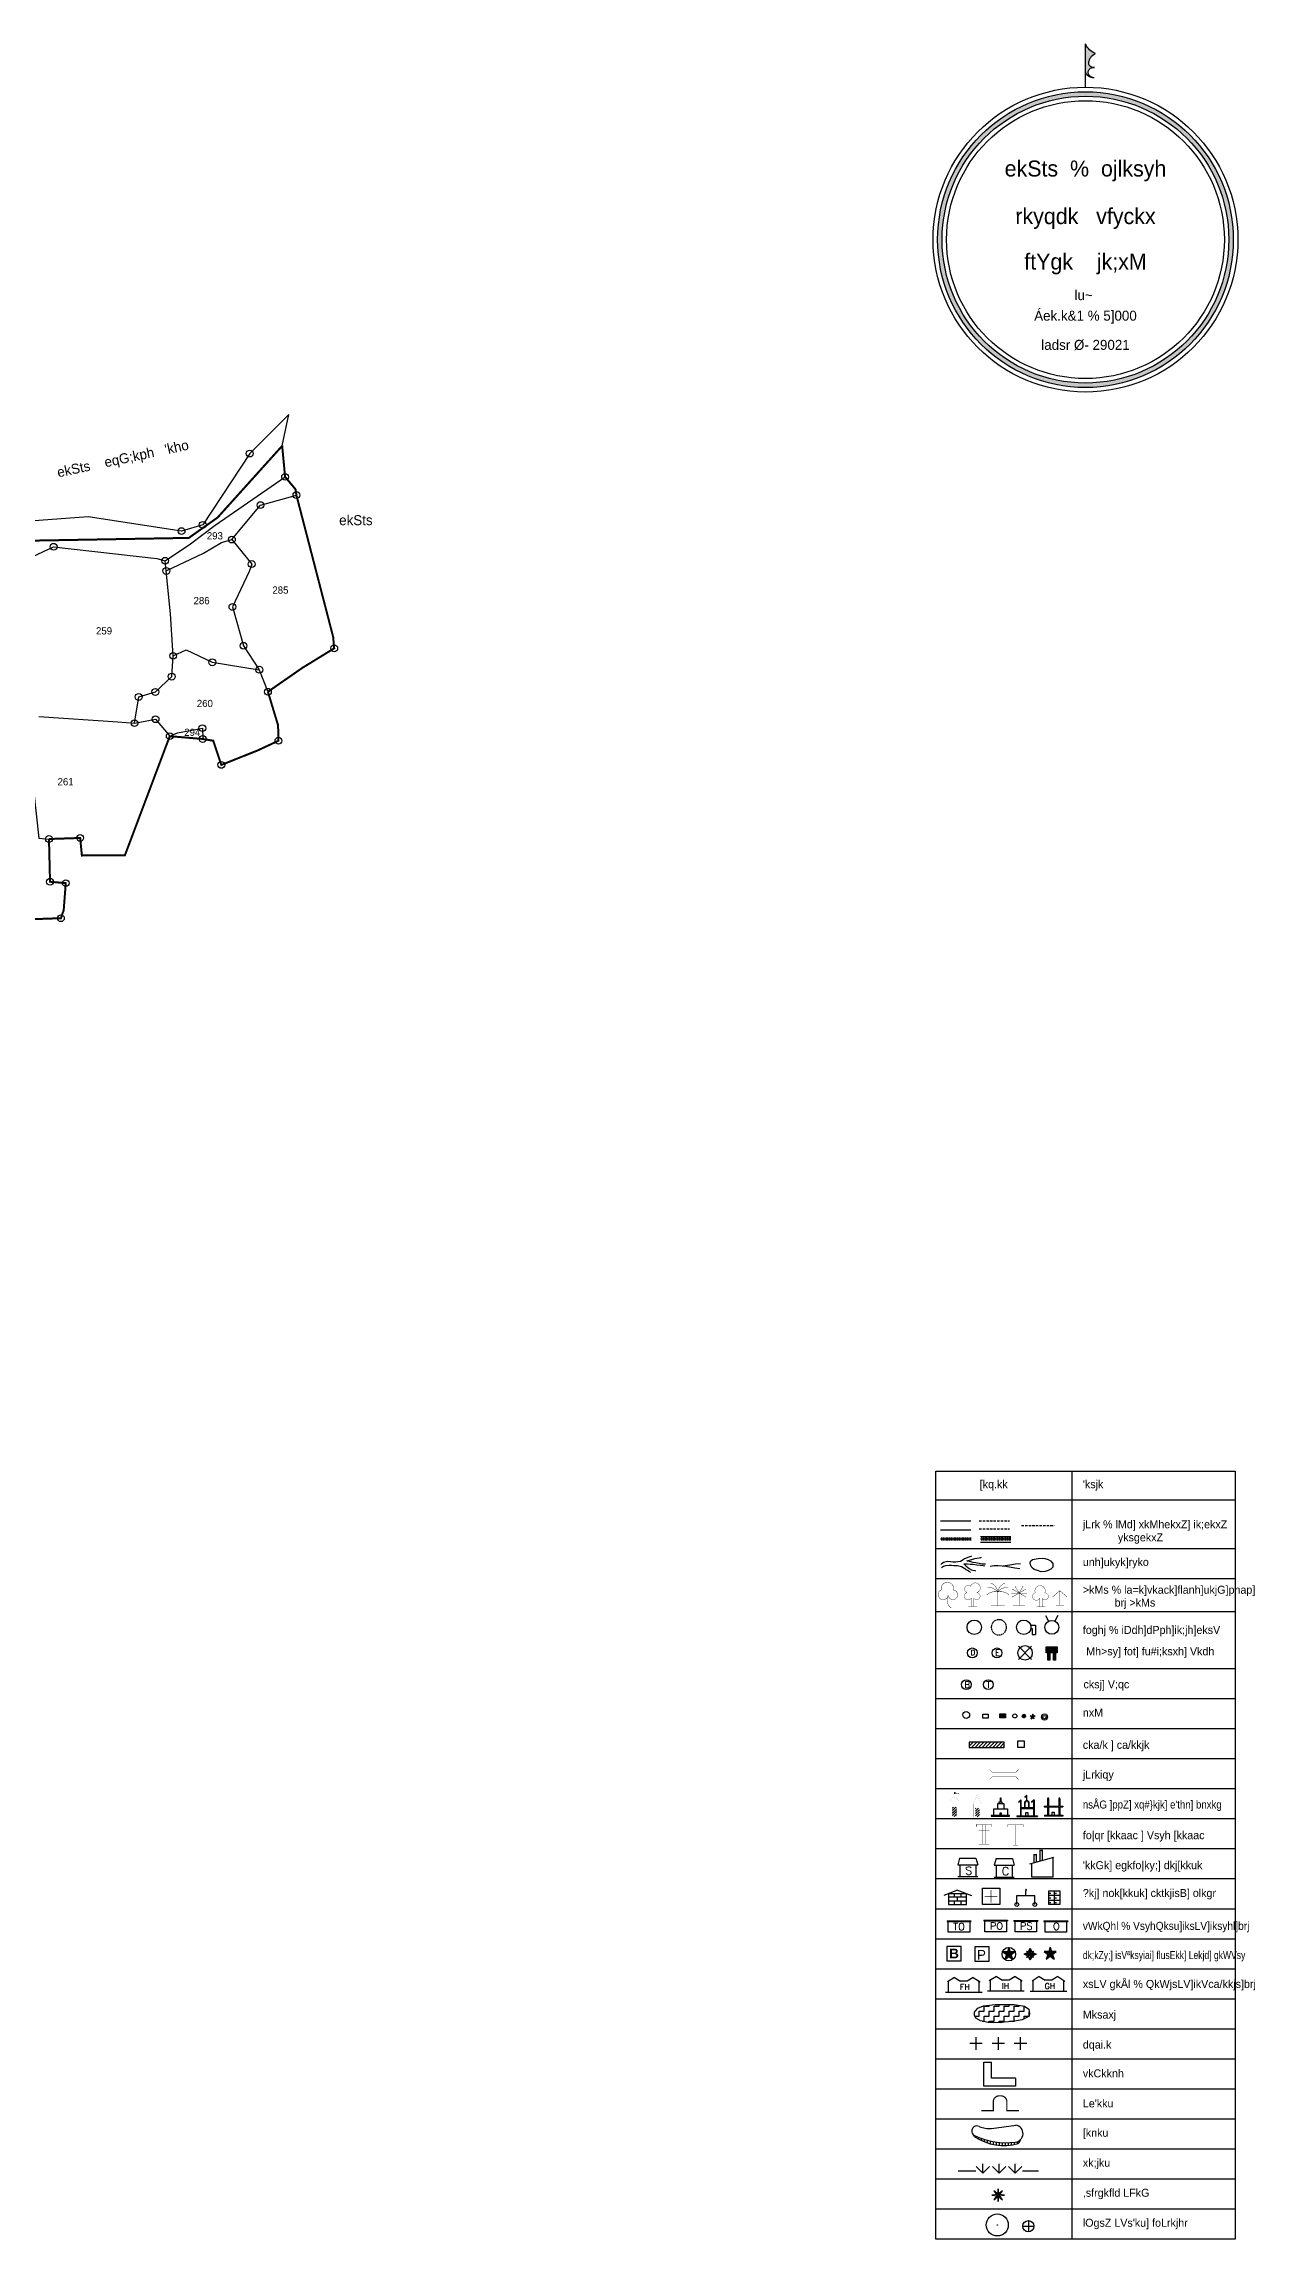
# Model space of a CAD drawing. Header units: feet. Extents: x 59 to 277694, y 0 to 2067228.
# Drawn here: x 578 to 881, y 0 to 549 of the extents above; entities that cross this region are included whole.
import ezdxf
from ezdxf.enums import TextEntityAlignment as Align

# ---------------------------------------------------------------- set-up
doc = ezdxf.new("R2010")
doc.units = ezdxf.units.FT
doc.header["$LTSCALE"] = 0.3
doc.header["$MEASUREMENT"] = 0
for name, pattern in [('ACAD_ISO02W100', [15, 12, -3]), ('DASHDOT', [1, 0.5, -0.25, 0, -0.25]), ('DASHED', [0.75, 0.5, -0.25])]:
    doc.linetypes.add(name, pattern=pattern)
for name, color, linetype in [('LEGEND', 1, 'Continuous'), ('OFF', 1, 'Continuous'), ('POLY_PARCEL', 6, 'Continuous'), ('POLY_WATER', 4, 'Continuous'), ('SYM_LOGO', 1, 'Continuous'), ('SYM_STONE', 1, 'Continuous'), ('TEXT_MAPOUT', 7, 'Continuous'), ('TEXT_PARCEL', 7, 'Continuous'), ('V_BOUND_LINE', 7, 'Continuous'), ('V_BOUND_STREAM_LINE', 7, 'DASHDOT')]:
    doc.layers.add(name, color=color, linetype=linetype)
doc.styles.get("Standard").update_dxf_attribs({"font": 'simplex.shx'})
doc.styles.add('TEXT_MAP', font='')
doc.styles.get('TEXT_MAP').set_extended_font_data('Kruti Dev 050')

# ---------------------------------------------------------------- blocks, each defined once
blk = doc.blocks.new('STONE')
blk.add_circle((0, 0), 0.851)
blk = doc.blocks.new('TS_POINT')
at = {"color": 5}
for radius in [2.75, 0.0725]:
    blk.add_circle((0, 0), radius, dxfattribs=at)
blk = doc.blocks.new('HOTEL')
blk.add_hatch(color=256).paths.add_polyline_path([(0.6, -0.03), (1.49, 0.65), (0.37, 0.65), (0.01, 1.75), (-0.36, 0.65), (-1.51, 0.65), (-0.59, -0.05), (-0.99, -1.25), (0, -0.49), (1.01, -1.25)])
for p, q in [((-0.36, 0.65), (-1.51, 0.65)), ((1.49, 0.65), (0.37, 0.65))]:
    blk.add_line(p, q)
for points in [[(-1.51, 0.65), (-0.59, -0.05)], [(0.01, 1.75), (-0.36, 0.65)], [(0.01, 1.75), (0.37, 0.65)], [(0.6, -0.03), (1.49, 0.65)], [(-0.59, -0.05), (-0.99, -1.25)], [(-0.99, -1.25), (0, -0.49)], [(0, -0.49), (1.01, -1.25)], [(0.6, -0.03), (1.01, -1.25)]]:
    blk.add_lwpolyline(points)
blk = doc.blocks.new('OVERHEADTANK')
blk.add_hatch(color=256).paths.add_polyline_path([(1.37, 1.54), (-1.37, 1.54), (-1.37, 0), (-0.93, 0), (-0.93, -1.81), (-0.48, -1.81), (-0.48, 0), (0.48, 0), (0.48, -1.81), (0.93, -1.81), (0.93, 0), (1.37, 0)])
blk.add_lwpolyline([(0.48, 0), (-0.48, 0), (-0.48, -1.81), (-0.93, -1.81), (-0.93, 0), (-1.37, 0), (-1.37, 1.54), (1.37, 1.54), (1.37, 0), (0.93, 0), (0.93, -1.81), (0.48, -1.81)], close=True)
blk = doc.blocks.new('PETROLPUMP')
blk.add_lwpolyline([(1.8, 3.6), (-1.8, 3.6), (-1.8, 0), (1.8, 0)], close=True)
at = {"insert": (-1.28, 2.83), "char_height": 2.4043, "width": 2.5991, "attachment_point": 1}
blk.add_mtext('\\fArial|b0|i0|c0|p34;P', dxfattribs=at)
blk = doc.blocks.new('MONUMENT')
h = blk.add_hatch(color=256)
h.paths.add_polyline_path([(0.71, 0, -0.198912), (0.5, -0.5), (1.5, 0), (0.5, 0.5, -0.198912)])
h.paths.add_polyline_path([(0.8, 0.8), (0.41, 0.67), (0.5, 0.5), (0.67, 0.41)])
h.paths.add_polyline_path([(0.5, 0.5), (0, 1.5), (-0.5, 0.5, -0.414214)])
h.paths.add_polyline_path([(-1.5, 0), (-0.5, -0.5, -0.198912), (-0.71, 0, -0.198912), (-0.5, 0.5)])
h.paths.add_polyline_path([(-0.8, 0.8), (-0.67, 0.41), (-0.5, 0.5), (-0.41, 0.67)])
h.paths.add_polyline_path([(-0.41, -0.67), (-0.5, -0.5), (-0.67, -0.41), (-0.8, -0.8)])
h.paths.add_polyline_path([(-0.5, -0.5), (0, -1.5), (0.5, -0.5, -0.414214)])
h.paths.add_polyline_path([(0.8, -0.8), (0.67, -0.41), (0.5, -0.5), (0.41, -0.67)])
h.paths.add_polyline_path([(-0.41, 0, 1), (0.41, 0, 1)])
blk.add_lwpolyline([(0.5, -0.5), (0, -1.5), (-0.5, -0.5), (-1.5, 0), (-0.5, 0.5), (0, 1.5), (0.5, 0.5), (1.5, 0)], close=True)
for points in [[(-0.67, 0.41), (-0.8, 0.8), (-0.41, 0.67)], [(0.41, 0.67), (0.8, 0.8), (0.67, 0.41)], [(-0.41, -0.67), (-0.8, -0.8), (-0.67, -0.41)], [(0.67, -0.41), (0.8, -0.8), (0.41, -0.67)]]:
    blk.add_lwpolyline(points)
for radius in [0.707, 0.414]:
    blk.add_circle((0, 0), radius)
blk = doc.blocks.new('HISTORICALPLACE')
blk.add_hatch(color=256).paths.add_polyline_path([(0.15, 0.19), (0.12, 0.39), (-0.04, 0.27), (-0.2, 0.39), (-0.23, 0.19), (-0.43, 0.16), (-0.31, 0), (-0.43, -0.16), (-0.23, -0.19), (-0.2, -0.39), (-0.04, -0.27), (0.12, -0.39), (0.15, -0.19), (0.35, -0.16), (0.23, 0), (0.35, 0.16)])
for points in [[(0.15, -0.19), (1.55, 0), (0.15, 0.19), (-0.04, 1.58), (-0.23, 0.19), (-1.62, 0), (-0.23, -0.19), (-0.04, -1.59)], [(0.23, 0), (1.08, 1.12), (-0.04, 0.27), (-1.16, 1.12), (-0.31, 0), (-1.16, -1.12), (-0.04, -0.27), (1.08, -1.12)]]:
    blk.add_lwpolyline(points, close=True)
blk = doc.blocks.new('THEATRE')
blk.add_hatch(color=256).paths.add_polyline_path([(0.62, -0.11), (1.51, 0.57), (0.39, 0.57), (0.03, 1.67), (-0.34, 0.57), (-1.49, 0.57), (-0.57, -0.12), (-0.97, -1.33), (0.02, -0.57), (1.03, -1.33)])
blk.add_lwpolyline([(-0.57, -0.12), (-0.97, -1.33), (0.02, -0.57), (1.03, -1.33), (0.62, -0.11), (1.51, 0.57), (0.39, 0.57), (0.03, 1.67), (-0.34, 0.57), (-1.49, 0.57)], close=True)
blk.add_circle((0, 0), 1.69)
blk = doc.blocks.new('MARRIAGEHALL')
blk.add_lwpolyline([(1.8, 3.6), (-1.8, 3.6), (-1.8, 0), (1.8, 0)], close=True)
at = {"insert": (-1.21, 3.05), "char_height": 2.4043, "width": 2.5991, "attachment_point": 1}
blk.add_mtext('\\fArial|b1|i0|c0|p34;B', dxfattribs=at)
blk = doc.blocks.new('COLONY')
blk.add_lwpolyline([(-1.36, 3.39), (1.36, 3.39), (1.36, 0), (-1.36, 0)], close=True)
for points in [[(-1.36, 2.82), (-0.87, 2.82)], [(-1.36, 2.35), (1.36, 2.35)], [(-1.36, 1.68), (-0.87, 1.68)], [(-1.36, 1.1), (1.36, 1.1)], [(-1.36, 0.51), (-0.87, 0.51)], [(0, 3.39), (0, 0)], [(0, 2.82), (0.57, 2.82)], [(0, 1.68), (0.57, 1.68)], [(0, 0.51), (0.57, 0.51)]]:
    blk.add_lwpolyline(points)
blk = doc.blocks.new('BAZARPETH')
for points in [[(-2.25, 2.25), (2.25, 2.25)], [(-2.25, 0), (-2.25, 2.25)], [(0, 2.25), (0, 3.47)], [(2.25, 0), (2.25, 2.25)]]:
    blk.add_lwpolyline(points)
for centre in [(-2.25, 0), (2.25, 0)]:
    blk.add_circle(centre, 0.484)
blk.add_arc((-0.02, 3.64), 0.175, 274.9565, 124.5671)
blk = doc.blocks.new('STONE_DBC')
for radius in [0.76, 0.419]:
    blk.add_circle((0, 0), radius)
blk = doc.blocks.new('STONE_STAR')
for points in [[(-0.62, 0.21), (0.6, 0.21), (-0.39, -0.5), (-0.24, -0.06)], [(-0.01, 0.65), (-0.39, -0.5), (-0.01, -0.23), (0.36, -0.5)]]:
    blk.add_lwpolyline(points, close=True)
blk.add_lwpolyline([(-0.24, -0.06), (-0.01, -0.23)])
blk = doc.blocks.new('STONE_CRL_STAR')
for points in [[(-0.41, 0.13), (0.4, 0.13), (-0.25, -0.34), (-0.16, -0.05)], [(0, 0.43), (-0.25, -0.34), (0, -0.16), (0.25, -0.34)]]:
    blk.add_lwpolyline(points, close=True)
blk.add_lwpolyline([(-0.16, -0.05), (0, -0.16)])
blk.add_circle((0, 0), 0.427)
blk = doc.blocks.new('STONE_CRTRI')
at = {"const_width": 0.0006}
blk.add_lwpolyline([(0.42, -0.27), (0, 0.51), (-0.42, -0.27)], close=True, dxfattribs=at)
blk.add_circle((0, 0), 0.511)
blk = doc.blocks.new('IDGAH')
for points in [[(-2.36, 2.51), (-2.36, 2.34)], [(-2.36, 2.51), (-1.53, 2.51)], [(-2.36, 2.34), (-1.53, 2.34)], [(-2.32, 2.51), (-1.53, 2.51)], [(-2.32, 2.34), (-1.53, 2.34)], [(-2.32, 0.29), (-2.23, 0.29)], [(-2.32, 0.29), (-2.32, 0)], [(-2.32, 0.29), (-1.53, 0.29)], [(2.32, 0), (-2.32, 0)], [(-1.41, 4.64), (-1.53, 4.25)], [(-1.53, 4.25), (-1.28, 4.25)], [(-1.53, 4.25), (-1.53, 2.51)], [(-1.53, 2.34), (-1.53, 0.29)], [(-1.41, 4.64), (-1.28, 4.25)], [(-1.28, 4.25), (-1.28, 2.51)], [(-1.28, 2.51), (1.25, 2.51)], [(-1.28, 2.34), (-1.28, 0.29)], [(-1.28, 2.34), (1.25, 2.34)], [(-1.28, 0.29), (1.25, 0.29)], [(-0.4, 0.29), (-0.4, 1.04), (0.1, 1.04), (0.1, 0.29)], [(1.37, 4.64), (1.25, 4.25)], [(1.25, 4.25), (1.5, 4.25)], [(1.25, 4.25), (1.25, 2.51)], [(1.25, 2.34), (1.25, 0.29)], [(1.37, 4.64), (1.5, 4.25)], [(1.5, 4.25), (1.5, 2.51)], [(1.5, 2.51), (1.94, 2.51)], [(1.5, 2.51), (2.32, 2.51)], [(1.5, 2.34), (1.5, 0.29)], [(1.5, 2.34), (1.94, 2.34)], [(1.5, 2.34), (2.32, 2.34)], [(1.5, 0.29), (2.32, 0.29)], [(2.32, 2.51), (2.32, 2.34)], [(2.32, 0.29), (2.32, 0)]]:
    blk.add_lwpolyline(points)
blk = doc.blocks.new('MOSQUE')
for points in [[(-2.57, 0.16), (-2.57, 0)], [(-2.57, 0.16), (-1.7, 0.16)], [(-2.57, 0), (2.57, 0)], [(-1.57, 4.16), (-2.17, 3.59), (-1.7, 3.85)], [(-2.03, 0.16), (1.82, 0.16)], [(-1.7, 3.85), (-1.7, 0.16)], [(-1.57, 4.16), (-1.57, 2.15)], [(-0.71, 2.15), (-1.57, 2.15)], [(-1.57, 1.97), (-1.57, 0.16)], [(-1.57, 1.97), (1.57, 1.97)], [(-0.08, 5.26), (-0.6, 4.83), (-0.11, 4.98)], [(0.41, 2.15), (-0.59, 2.15)], [(-0.32, 0.16), (-0.32, 1), (0.18, 1), (0.18, 0.16)], [(-0.11, 3.99), (-0.11, 4.98)], [(-0.08, 3.99), (-0.08, 5.26)], [(1.57, 2.15), (0.52, 2.15)], [(1.7, 4.16), (1.1, 3.59), (1.57, 3.85)], [(1.57, 3.85), (1.57, 2.15)], [(1.57, 1.97), (1.57, 0.16)], [(1.7, 4.16), (1.7, 0.16)], [(1.7, 0.16), (2.57, 0.16)], [(2.57, 0.16), (2.57, 0)]]:
    blk.add_lwpolyline(points)
for points in [[(-0.11, 3.99, 0.424589), (-0.71, 3.34), (-0.71, 2.15)], [(0.41, 2.15), (0.41, 3.34, 1.073), (-0.6, 3.34), (-0.59, 2.15)], [(0.52, 2.15), (0.53, 3.34, 0.42596), (-0.08, 3.99, 0.42596)]]:
    blk.add_lwpolyline(points, format="xyb")
blk = doc.blocks.new('GURUDWARA')
for points in [[(-0.05, 0.18), (-2.3, 0.18), (-2.3, 0.18), (-2.3, 0), (2.3, 0), (2.3, 0.18), (0.14, 0.18)], [(-1.62, 0.18), (-1.62, 1.84), (1.73, 1.84), (1.73, 0.18)], [(-0.63, 1.84), (-0.63, 3.15), (0.86, 3.15), (0.86, 1.84)], [(-0.3, 3.15), (-0.3, 3.59), (0.38, 3.59), (0.38, 3.15)], [(-0.05, 0.18), (-0.05, 0.88), (0.14, 0.88), (0.14, 0.18)], [(-0.02, 3.6), (-0.02, 4.6), (0.12, 4.6), (0.12, 3.59)]]:
    blk.add_lwpolyline(points)
blk = doc.blocks.new('TUBEWELL')
blk.add_circle((0, 0), 1.23)
blk.add_text('T', height=1.6).set_placement((-0.51, -0.8))
blk = doc.blocks.new('DETAIL')
for points in [[(-1.4, 0), (1.4, 0)], [(0, 1.4), (0, -1.4)]]:
    blk.add_lwpolyline(points)
blk.add_circle((0, 0), 1.4)
blk = doc.blocks.new('GRASS')
for p, q in [((-4.06, 0), (-5.71, 1.65)), ((-4.06, 0), (-4.06, 2.33)), ((-4.06, 0), (-2.41, 1.65)), ((0, 0), (-1.65, 1.65)), ((0, 0), (0, 2.33)), ((0, 0), (1.65, 1.65)), ((4.02, 0), (2.37, 1.65)), ((4.02, 0), (4.02, 2.33)), ((4.02, 0), (5.67, 1.65))]:
    blk.add_line(p, q)
at = {"ltscale": 0.25}
for points in [[(-10.24, 0.56), (-5.79, 0.56)], [(5.85, 0.56), (9.81, 0.56)]]:
    blk.add_lwpolyline(points, dxfattribs=at)
blk = doc.blocks.new('KHADAN')
h = blk.add_hatch()
h.set_pattern_fill('_USER', color=256, scale=0.75, angle=90, style=0, pattern_type=0)
h.set_pattern_definition([(90, (-250.58165, -221.3395), (-0.75, 5e-17), [])])
h.paths.add_polyline_path([(4.77, -1.97), (5.16, -1.63), (5.36, -1.06, -0.171042), (4.04, -1.67, -0.135254), (-5.95, -0.06, -0.103646), (-6.4, 0.21), (-6.23, -0.1), (-6.09, -0.27, 0.220977)])
for points in [[(-6.09, -0.27), (-6.23, -0.1), (-6.4, 0.21)], [(4.77, -1.97), (5.16, -1.63), (5.36, -1.06)]]:
    blk.add_lwpolyline(points)
blk.add_lwpolyline([(-4.94, 2.27, 0.11887), (-1.86, 1.78), (4.25, 2.64)], format="xyb")
for centre, radius, start, end in [((-5.53, 1.14), 1.27, 62.3813, 250.7261), ((3.83, 0.5), 2.18, 275.4805, 79.0713), ((1.17, 10.56), 13.04, 236.1714, 286.0147), ((1.97, 17.27), 19.05, 245.42, 276.2309)]:
    blk.add_arc(centre, radius, start, end)
blk = doc.blocks.new('SAMSHAN')
at = {"const_width": 0.3}
blk.add_lwpolyline([(-4.7, 0.03), (-1.7, 0.03), (-1.7, 2.24, -0.414214), (-0.2, 3.74), (0.21, 3.74, -0.414214), (1.71, 2.24), (1.71, 0.03), (4.71, 0.03)], format="xyb", dxfattribs=at)
blk = doc.blocks.new('ABADI')
for points in [[(5.98, -1.99), (-1.99, -1.99), (-1.99, 3.99)], [(-1.99, 3.99), (0, 3.99)], [(5.98, 0), (0, 0), (0, 3.99)], [(5.98, 0), (5.98, -1.99)]]:
    blk.add_lwpolyline(points)
blk = doc.blocks.new('COMPOUND')
for points in [[(1.56, 0), (-1.56, 0)], [(0, -1.56), (0, 1.56)]]:
    blk.add_lwpolyline(points)
blk = doc.blocks.new('GUESTHOUSE')
for p, q in [((-4.5, 0), (0, 0)), ((0.87, 2.7), (-0.75, 2.7)), ((0, 0), (4.62, 0))]:
    blk.add_line(p, q)
for points in [[(-2.25, 3.61), (-4.05, 2.52)], [(-3.75, 0), (-3.75, 2.7)], [(-2.25, 3.61), (-0.75, 2.7)], [(2.37, 3.61), (0.87, 2.7)], [(2.37, 3.61), (4.17, 2.52)], [(3.87, 0), (3.87, 2.7)]]:
    blk.add_lwpolyline(points)
blk.add_text('GH', height=1.44).set_placement((-0.92, 0.53))
blk = doc.blocks.new('IGUESTHOUSE')
for p, q in [((-4.5, 0), (0, 0)), ((0.87, 2.7), (-0.75, 2.7)), ((0, 0), (4.62, 0))]:
    blk.add_line(p, q)
for points in [[(-2.25, 3.61), (-4.05, 2.52)], [(-3.75, 0), (-3.75, 2.7)], [(-2.25, 3.61), (-0.75, 2.7)], [(2.37, 3.61), (0.87, 2.7)], [(2.37, 3.61), (4.17, 2.52)], [(3.87, 0), (3.87, 2.7)]]:
    blk.add_lwpolyline(points)
blk.add_text('IH', height=1.44).set_placement((-0.92, 0.53))
blk = doc.blocks.new('FGUESTHOUSE')
blk.add_line((0.87, 2.7), (-0.75, 2.7))
for points in [[(-4.5, 0), (0, 0), (4.62, 0)], [(-2.25, 3.61), (-4.05, 2.52)], [(-3.75, 0), (-3.75, 2.7)], [(-2.25, 3.61), (-0.75, 2.7)], [(2.37, 3.61), (0.87, 2.7)], [(2.37, 3.61), (4.17, 2.52)], [(3.87, 0), (3.87, 2.7)]]:
    blk.add_lwpolyline(points)
blk.add_text('FH', height=1.44).set_placement((-0.92, 0.53))
blk = doc.blocks.new('OFFICE')
for p, q in [((-2.98, 2.85), (2.98, 2.85)), ((-2.98, 2.69), (2.98, 2.69)), ((-2.68, 0), (-2.68, 2.69)), ((2.68, 0), (-2.68, 0)), ((2.14, 2.69), (-2.14, 2.69)), ((2.68, 2.69), (2.68, 0))]:
    blk.add_line(p, q)
for points in [[(-2.98, 2.85), (-2.98, 2.69)], [(2.98, 2.85), (2.98, 2.69)]]:
    blk.add_lwpolyline(points)
blk.add_text('O', height=1.8).set_placement((-0.71, 0.53))
blk = doc.blocks.new('POLICESTATION')
for p, q in [((-2.98, 2.85), (2.98, 2.85)), ((-2.98, 2.69), (2.98, 2.69)), ((-2.68, 0), (-2.68, 2.69)), ((2.68, 0), (-2.68, 0)), ((2.14, 2.69), (-2.14, 2.69)), ((2.68, 2.69), (2.68, 0))]:
    blk.add_line(p, q)
for points in [[(-2.98, 2.85), (-2.98, 2.69)], [(2.98, 2.85), (2.98, 2.69)]]:
    blk.add_lwpolyline(points)
blk.add_text('PS', height=1.8).set_placement((-1.46, 0.53))
blk = doc.blocks.new('POSTOFFICE')
for p, q in [((-2.98, 2.85), (2.98, 2.85)), ((-2.98, 2.69), (2.98, 2.69)), ((-2.68, 0), (-2.68, 2.69)), ((2.68, 0), (-2.68, 0)), ((2.14, 2.69), (-2.14, 2.69)), ((2.68, 2.69), (2.68, 0))]:
    blk.add_line(p, q)
for points in [[(-2.98, 2.85), (-2.98, 2.69)], [(2.98, 2.85), (2.98, 2.69)]]:
    blk.add_lwpolyline(points)
blk.add_text('PO', height=1.8).set_placement((-1.46, 0.53))
blk = doc.blocks.new('TELEPHONOFFICE')
for p, q in [((-2.98, 2.85), (2.98, 2.85)), ((-2.98, 2.69), (2.98, 2.69)), ((-2.68, 0), (-2.68, 2.69)), ((2.68, 0), (-2.68, 0)), ((2.14, 2.69), (-2.14, 2.69)), ((2.68, 2.69), (2.68, 0))]:
    blk.add_line(p, q)
for points in [[(-2.98, 2.85), (-2.98, 2.69)], [(2.98, 2.85), (2.98, 2.69)]]:
    blk.add_lwpolyline(points)
blk.add_text('TO', height=1.8).set_placement((-1.46, 0.53))
blk = doc.blocks.new('HOSPITAL')
blk.add_lwpolyline([(-2.18, 4.11), (2.18, 4.11), (2.18, 0), (-2.18, 0)], close=True)
at = {"const_width": 0.2}
for points in [[(-1.58, 2.05), (1.58, 2.05)], [(0, 3.64), (0, 0.47)]]:
    blk.add_lwpolyline(points, dxfattribs=at)
blk = doc.blocks.new('SCHOOL')
for points in [[(-2.06, 4.6), (-2.5, 2.96)], [(-2.5, 2.96), (2.5, 2.96)], [(-2.5, 0), (2.5, 0)], [(-2.06, 4.6), (2.06, 4.6)], [(-2, 2.96), (-2, 0)], [(2, 2.96), (2, 0)], [(2.06, 4.6), (2.5, 2.96)]]:
    blk.add_lwpolyline(points)
blk.add_text('S', height=2).set_placement((-0.6, 0.47))
blk = doc.blocks.new('BUILDING')
for p, q in [((-2.25, 2.7), (-2.25, 0)), ((2.25, 2.7), (-2.25, 2.7)), ((2.25, 1.8), (-2.25, 1.8)), ((-2.25, 0.9), (2.25, 0.9)), ((-2.25, 0), (2.25, 0)), ((-0.9, 2.7), (-0.9, 1.8)), ((-0.9, 0.9), (-0.9, 0)), ((0, 0.9), (0, 1.8)), ((0.9, 1.8), (0.9, 2.7)), ((0.9, 0), (0.9, 0.9)), ((2.25, 0), (2.25, 2.7))]:
    blk.add_line(p, q)
for points in [[(0, 3.61), (-3.45, 2.21)], [(0, 3.61), (3.45, 2.21)]]:
    blk.add_lwpolyline(points)
blk = doc.blocks.new('COLLAGE')
for points in [[(-2.06, 4.6), (-2.5, 2.96)], [(-2.5, 2.96), (2.5, 2.96)], [(-2.5, 0), (2.5, 0)], [(-2.06, 4.6), (2.06, 4.6)], [(-2, 2.96), (-2, 0)], [(2, 2.96), (2, 0)], [(2.06, 4.6), (2.5, 2.96)]]:
    blk.add_lwpolyline(points)
blk.add_text('C', height=2).set_placement((-0.6, 0.47))
blk = doc.blocks.new('INDUSTRY')
for p, q in [((-3.11, 3.33), (2.92, 4.99)), ((-2.63, 0), (-2.63, 3.46)), ((2.63, 0), (-2.63, 0)), ((2.63, 4.91), (2.63, 0))]:
    blk.add_line(p, q)
for points in [[(-2.14, 5.65), (-1.32, 5.65)], [(-2.04, 3.63), (-2.04, 5.65)], [(-1.42, 3.8), (-1.42, 5.65)], [(-0.65, 6.68), (0.17, 6.68)], [(-0.55, 4.04), (-0.55, 6.68)], [(0.07, 4.21), (0.07, 6.68)]]:
    blk.add_lwpolyline(points)
blk = doc.blocks.new('TELEPOLE')
at = {"ltscale": 0.25, "const_width": 0.09}
for points in [[(0, 5.07), (-1.98, 5.07), (-1.98, 4.54)], [(0, 0), (-0.61, 0)], [(0, 5.07), (1.98, 5.07), (1.98, 4.54)], [(0, 0), (0, 5.07)], [(0, 0), (0.61, 0)]]:
    blk.add_lwpolyline(points, dxfattribs=at)
blk = doc.blocks.new('EPOLE')
at = {"const_width": 0.08712}
for points in [[(1.9118, 4.38504), (1.9118, 4.91139), (-1.9118, 4.91139), (-1.9118, 4.38504)], [(-1.35399, 3.47754), (1.35399, 3.47754)], [(-1.35399, 0), (1.35399, 0)], [(-0.282535, 0), (-0.282535, 4.91139)], [(0.282535, 0), (0.282535, 4.91139)]]:
    blk.add_lwpolyline(points, dxfattribs=at)
blk = doc.blocks.new('CHURCH')
at = {"linetype": 'Continuous'}
h = blk.add_hatch(dxfattribs=at)
h.set_pattern_fill('ANSI31', color=256, scale=3.375, style=0)
h.set_pattern_definition([(45, (-88.71942, -94.3617), (-0.2983107, 0.2983107), [])])
h.paths.add_polyline_path([(0.46, 0), (0.46, 2.18), (-0.48, 2.18), (-0.48, 0)])
at = {"lineweight": 5, "const_width": 0.0169}
blk.add_lwpolyline([(-1.09, 3.07), (0.99, 3.07), (-0.05, 5.59)], close=True, dxfattribs=at)
for points in [[(-0.49, 6.21), (0.39, 6.21)], [(-0.05, 5.59), (-0.05, 6.84)]]:
    blk.add_lwpolyline(points, dxfattribs=at)
at = {"linetype": 'Continuous', "const_width": 0.0169}
for points in [[(-1.67, 3.07), (1.64, 3.07)], [(-1.67, 0), (1.67, 0)], [(-1.09, 0), (-1.09, 3.07)], [(-0.48, 0), (-0.48, 2.18), (0.46, 2.18), (0.46, 0)], [(0.99, 0), (0.99, 3.07)]]:
    blk.add_lwpolyline(points, dxfattribs=at)
blk = doc.blocks.new('TEMPLE')
at = {"linetype": 'Continuous'}
blk.add_hatch(color=256, dxfattribs=at).paths.add_polyline_path([(0.28, 5.69), (0.6, 5.75), (0.95, 5.71), (1.39, 5.73), (0.49, 5.85), (0.21, 6.01), (-0.14, 6.06), (-0.15, 5.55), (-0.09, 5.55)])
h = blk.add_hatch(dxfattribs=at)
h.set_pattern_fill('ANSI31', color=256, scale=3.6, style=0)
h.set_pattern_definition([(45, (-94.63405, -100.65248), (-0.318198, 0.318198), [])])
h.paths.add_polyline_path([(0.49, 0), (0.49, 2.32), (-0.51, 2.32), (-0.51, 0)])
at = {"linetype": 'Continuous', "const_width": 0.018}
for points in [[(-0.16, 4.99), (-0.14, 6.06), (0.21, 6.01), (0.49, 5.85), (1.39, 5.73), (0.95, 5.71), (0.6, 5.75), (0.28, 5.69), (-0.09, 5.55), (-0.15, 5.55)], [(-1.78, 3.28), (1.75, 3.28)], [(-1.78, 0), (1.78, 0)], [(-1.16, 3.28), (-1.16, 3.69), (-0.97, 4.22), (-0.63, 4.55), (-0.33, 4.73), (-0.16, 4.99), (0.05, 4.8), (0.46, 4.5), (0.69, 4.36), (0.88, 4.09), (1.02, 3.76), (1.06, 3.28)], [(-1.16, 0), (-1.16, 3.28)], [(-0.51, 0), (-0.51, 2.32), (0.49, 2.32), (0.49, 0)], [(1.06, 0), (1.06, 3.28)]]:
    blk.add_lwpolyline(points, dxfattribs=at)
blk = doc.blocks.new('ROADBRIDGE')
at = {"const_width": 0.1}
for points in [[(3.44, 1.26), (2.8, 0.62), (-3.2, 0.62), (-3.84, 1.26)], [(-3.84, -1.22), (-3.2, -0.58), (2.8, -0.58), (3.44, -1.22)]]:
    blk.add_lwpolyline(points, dxfattribs=at)
blk = doc.blocks.new('BANDHARA')
blk.add_lwpolyline([(0.85, -0.75), (0.85, 0.75), (-0.85, 0.75), (-0.85, -0.75)], close=True)
blk = doc.blocks.new('BRIDGE')
h = blk.add_hatch()
h.set_pattern_fill('ANSI31', color=256, scale=5, style=0)
h.set_pattern_definition([(45, (-36.448, -156.65615), (-0.4419417, 0.4419417), [])])
h.paths.add_polyline_path([(4.21, -0.65), (4.21, 0.65), (-4.55, 0.65), (-4.55, -0.65)])
for p, q in [((4.21, 0.65), (-4.55, 0.65)), ((-4.55, 0.65), (-4.55, -0.65)), ((4.21, -0.65), (4.21, 0.65)), ((-4.55, -0.65), (4.21, -0.65))]:
    blk.add_line(p, q)
blk = doc.blocks.new('STONESQUAREFILLED')
blk.add_hatch(color=256).paths.add_polyline_path([(0.7, -0.48), (0.7, 0.48), (-0.7, 0.48), (-0.7, -0.48)])
blk.add_lwpolyline([(-0.7, 0.48), (0.7, 0.48), (0.7, -0.48), (-0.7, -0.48)], close=True)
blk = doc.blocks.new('STONESQUARE')
blk.add_lwpolyline([(-0.7, 0.48), (0.7, 0.48), (0.7, -0.48), (-0.7, -0.48)], close=True)
blk = doc.blocks.new('DISUSEWELL')
for points in [[(-1.64, 1.64), (1.64, -1.64)], [(-1.64, -1.64), (1.64, 1.64)]]:
    blk.add_lwpolyline(points)
blk.add_circle((0, 0), 1.81)
blk = doc.blocks.new('DIESELPUMP')
blk.add_circle((0, 0), 1.23)
blk.add_text('D', height=1.3).set_placement((-0.42, -0.58))
blk = doc.blocks.new('PUMPWELL')
blk.add_circle((0, 0), 1.23)
blk.add_text('E', height=1.6).set_placement((-0.51, -0.77))
blk = doc.blocks.new('BOREWELL')
blk.add_circle((0, 0), 1.23)
blk.add_text('B', height=1.6).set_placement((-0.51, -0.8))
blk = doc.blocks.new('MOTWELL')
for points in [[(-1.54, 2.96), (-0.8, 1.55)], [(1.54, 2.96), (0.8, 1.55)]]:
    blk.add_lwpolyline(points)
blk.add_circle((0, 0), 1.74)
blk = doc.blocks.new('STEPWELL')
for points in [[(1.72, 0.57), (2.99, 0.57), (2.99, -1.8)], [(1.79, -0.27), (2.14, -0.27), (2.14, -1.8)], [(2.14, -1.8), (2.99, -1.8)]]:
    blk.add_lwpolyline(points)
blk.add_circle((0, 0), 1.81)
blk = doc.blocks.new('KACCHAWELL')
at = {"linetype": 'ACAD_ISO02W100', "ltscale": 0.03}
blk.add_ellipse((0, 0), major_axis=(-1.35, 1.35), ratio=1, start_param=3.926991, end_param=10.210176, dxfattribs=at)
blk = doc.blocks.new('PAKKAWELL')
blk.add_circle((0, 0), 1.81)
blk = doc.blocks.new('OTHERTREE')
at = {"const_width": 0.1}
for points in [[(0, 3.63), (-1.79, 2.11)], [(-1, 0), (1, 0)], [(0, 3.63), (0, 0)], [(0, 3.63), (1.79, 2.11)]]:
    blk.add_lwpolyline(points, dxfattribs=at)
blk = doc.blocks.new('IMLITREE')
at = {"const_width": 0.08}
for points in [[(-1.4, 3.49, 1.50414), (-0.28, 2.12, 1.50414)], [(0.97, 3.44, 1.518268), (-1.4, 3.49, 1.518268)], [(0.28, 2.13, 1.763654), (0.97, 3.44, 1.763654)]]:
    blk.add_lwpolyline(points, format="xyb", dxfattribs=at)
for points in [[(-1.08, 0), (1.08, 0)], [(-0.28, 2.12), (-0.28, 0)], [(0.28, 2.13), (0.28, 0)]]:
    blk.add_lwpolyline(points, dxfattribs=at)
blk = doc.blocks.new('COCONUT_TREE')
at = {"const_width": 0.1}
for points in [[(0, 3.13), (-2.02, 3.13)], [(0, 3.13), (-1.75, 4.14)], [(0, 3.13), (-1.75, 2.12)], [(0, 3.13), (-1.01, 4.87)], [(0, 3.13), (1.01, 4.87)], [(0, 3.13), (1.75, 4.14)], [(0, 0), (0, 3.13)], [(0, 3.13), (1.75, 2.12)], [(0, 3.13), (2.02, 3.13)]]:
    blk.add_lwpolyline(points, dxfattribs=at)
blk.add_lwpolyline([(-1.48, 0, 0.1, 0.1, 0), (-1.48, 0, 0.1, 0.1, 0), (1.48, 0, 0.1, 0.1, 0), (1.48, 0, 0.1, 0.1, 0), (1.48, 0, 0, 0, 0)], format="xyseb")
blk = doc.blocks.new('SINDHITREE')
at = {"const_width": 0.1}
for points in [[(0, 3.42, 0.264754), (-1.75, 5.67, 0.264754)], [(1.75, 5.67, 0.264754), (0, 3.42, 0.264754)], [(0, 3.42, 0.264754), (-2.75, 2.68, 0.264754)], [(0, 3.42, 0.264754), (-2.62, 4.55, 0.264754)], [(2.62, 4.55, 0.264754), (0, 3.42, 0.264754)], [(2.75, 2.68, 0.264754), (0, 3.42, 0.264754)]]:
    blk.add_lwpolyline(points, format="xyb", dxfattribs=at)
for points in [[(-1.71, 0), (1.71, 0)], [(0, 3.42), (0, 0)]]:
    blk.add_lwpolyline(points, dxfattribs=at)
blk = doc.blocks.new('MANGOTREE')
at = {"const_width": 0.08}
for points in [[(-0.5, 5.02, -1.712327), (0.97, 3.44, -1.50414)], [(-1.4, 3.49, 1.50414), (-0.28, 2.12, 1.50414)], [(-0.5, 5.02, 1.205607), (-1.4, 3.49, 1.50414)], [(0.28, 2.13, 1.763654), (0.97, 3.44, 1.763654)]]:
    blk.add_lwpolyline(points, format="xyb", dxfattribs=at)
for points in [[(-1.08, 0), (1.08, 0)], [(-0.28, 2.12), (-0.28, 0)], [(0.28, 2.13), (0.28, 0)]]:
    blk.add_lwpolyline(points, dxfattribs=at)
blk = doc.blocks.new('ORANGETREE')
at = {"const_width": 0.1}
for points in [[(0.53, 4.49, 1.294889), (-2.43, 4.55, 1.518268)], [(-2.43, 4.55, 1.707496), (-0.75, 3.13, 1.50414)], [(-0.75, 3.13, 0.360867), (0, 0, 0.370642)], [(-0.75, 3.13, 2.063555), (0.53, 4.49, 1.763654)]]:
    blk.add_lwpolyline(points, format="xyb", dxfattribs=at)
blk = doc.blocks.new('Legend')
at = {"layer": 'LEGEND'}
h = blk.add_hatch(dxfattribs=at)
h.set_pattern_fill('ZIGZAG', color=256, scale=10, style=0)
h.set_pattern_definition([(0, (-42.1706, -561.7866), (1.25, 1.25), [1.25, -1.25]), (90, (-40.9206, -561.7866), (-1.25, 1.25), [1.25, -1.25])])
h.paths.add_polyline_path([(14.85, 58.65), (11.86, 58.26), (10.52, 57.69), (9.69, 56.74), (9.69, 55.97), (10.01, 55.21), (11.16, 54.57), (13.07, 54.13), (16.19, 54.06), (17.08, 54.19), (19.25, 54.38), (21.54, 54.83), (22.56, 55.34), (23.33, 55.72), (23.39, 56.42), (23.2, 57.5), (22.18, 58.2), (19.57, 58.65)])
at = {"layer": 'LEGEND', "color": 7}
for p, q in [((0, 191.95), (74.81, 191.95)), ((0, 0), (0, 191.95)), ((74.81, 191.95), (74.81, 0)), ((74.81, 172.5), (0, 172.5)), ((74.81, 165), (0, 165)), ((74.81, 156.77), (0, 156.77)), ((74.81, 142.5), (0, 142.5)), ((74.81, 135), (0, 135)), ((74.81, 127.5), (0, 127.5)), ((74.81, 120), (0, 120)), ((74.81, 112.5), (0, 112.5)), ((74.81, 105), (0, 105)), ((74.81, 97.5), (0, 97.5)), ((74.81, 90), (0, 90)), ((74.81, 82.5), (0, 82.5)), ((74.81, 75), (0, 75)), ((74.81, 67.5), (0, 67.5)), ((74.81, 60), (0, 60)), ((74.81, 52.5), (0, 52.5)), ((74.81, 45), (0, 45)), ((74.81, 37.5), (0, 37.5)), ((74.81, 30), (0, 30)), ((74.81, 22.5), (0, 22.5)), ((74.81, 15), (0, 15)), ((74.81, 7.5), (0, 7.5)), ((74.81, 0), (0, 0))]:
    blk.add_line(p, q, dxfattribs=at)
for points in [[(34.01, 191.95), (34.01, 0)], [(0, 184.73), (74.81, 184.73)], [(1.42, 175.33), (1.42, 174.59)], [(1.82, 175.33), (1.82, 174.59)], [(2.22, 175.33), (2.22, 174.59)], [(2.62, 175.33), (2.62, 174.59)], [(3.02, 175.33), (3.02, 174.59)], [(3.42, 175.33), (3.42, 174.59)], [(3.82, 175.33), (3.82, 174.59)], [(4.22, 175.33), (4.22, 174.59)], [(4.62, 175.33), (4.62, 174.59)], [(5.02, 175.33), (5.02, 174.59)], [(5.42, 175.33), (5.42, 174.59)], [(5.82, 175.33), (5.82, 174.59)], [(6.22, 175.33), (6.22, 174.59)], [(6.62, 175.33), (6.62, 174.59)], [(7.02, 175.33), (7.02, 174.59)], [(7.42, 175.33), (7.42, 174.59)], [(7.82, 175.33), (7.82, 174.59)], [(8.22, 175.33), (8.22, 174.59)], [(8.62, 175.33), (8.62, 174.59)], [(11.4, 175.33), (11.4, 174.59)], [(11.8, 175.33), (11.8, 174.59)], [(12.2, 175.33), (12.2, 174.59)], [(12.6, 175.33), (12.6, 174.59)], [(13, 175.33), (13, 174.59)], [(13.4, 175.33), (13.4, 174.59)], [(13.8, 175.33), (13.8, 174.59)], [(14.2, 175.33), (14.2, 174.59)], [(14.6, 175.33), (14.6, 174.59)], [(15, 175.33), (15, 174.59)], [(15.4, 175.33), (15.4, 174.59)], [(15.8, 175.33), (15.8, 174.59)], [(16.2, 175.33), (16.2, 174.59)], [(16.6, 175.33), (16.6, 174.59)], [(17, 175.33), (17, 174.59)], [(17.4, 175.33), (17.4, 174.59)], [(17.8, 175.33), (17.8, 174.59)], [(18.2, 175.33), (18.2, 174.59)], [(18.6, 175.33), (18.6, 174.59)]]:
    blk.add_lwpolyline(points, dxfattribs=at)
at = {"layer": 'LEGEND', "color": 30}
for points in [[(1.15, 179.49), (8.74, 179.49)], [(1.15, 177.29), (8.74, 177.29)]]:
    blk.add_lwpolyline(points, dxfattribs=at)
at = {"layer": 'LEGEND', "color": 2, "linetype": 'DASHED', "ltscale": 4}
for points in [[(10.82, 179.51), (18.41, 179.51)], [(10.82, 177.48), (18.41, 177.48)]]:
    blk.add_lwpolyline(points, dxfattribs=at)
at = {"layer": 'LEGEND', "color": 7, "ltscale": 0.3}
for points in [[(11.12, 175.64), (18.71, 175.64)], [(1.15, 174.98), (8.74, 174.98)], [(11.12, 174.98), (18.71, 174.98)], [(11.12, 174.17), (18.71, 174.17)]]:
    blk.add_lwpolyline(points, dxfattribs=at)
at = {"layer": 'LEGEND', "color": 1, "linetype": 'DASHED', "ltscale": 4}
blk.add_lwpolyline([(21.41, 178.36), (29.55, 178.36)], dxfattribs=at)
at = {"layer": 'LEGEND', "color": 4}
for points in [[(6.15, 169.42), (7.09, 170.04), (7.69, 170.23), (8.34, 170.5), (8.8, 170.72), (8.99, 170.77)], [(7.76, 169.49), (8.99, 169.88), (9.7, 170.09), (10.21, 170.2), (10.78, 170.28), (11.24, 170.39), (11.4, 170.44)], [(1.21, 168.63), (1.56, 168.95), (1.86, 169.17), (2.27, 169.28), (2.89, 169.42), (3.62, 169.36), (4.27, 169.28), (5.01, 169.25), (5.49, 169.33), (6.15, 169.42)], [(1.43, 167.87), (1.86, 168.22), (2.46, 168.36), (3.35, 168.47), (3.89, 168.41), (4.49, 168.33), (4.87, 168.33), (5.44, 168.33)], [(5.44, 168.33), (6.36, 168.06), (6.85, 167.84), (7.2, 167.63), (7.5, 167.38), (7.91, 167.17), (8.31, 166.95), (8.5, 166.76), (8.67, 166.63)], [(6.98, 168.73), (7.26, 168.74), (7.88, 168.77), (8.61, 168.71), (9.32, 168.66), (10.21, 168.55), (11.16, 168.47), (11.78, 168.33), (12.22, 168.25)], [(6.98, 168.73), (7.45, 168.25), (7.91, 167.9), (8.34, 167.57), (8.88, 167.3), (9.26, 167.22), (9.75, 167.09), (9.89, 167.03)], [(7.76, 169.49), (8.31, 169.42), (9.26, 169.2), (9.99, 169.06), (10.78, 168.9), (11.51, 168.79), (12.11, 168.74), (12.41, 168.74)], [(13.54, 168.18), (13.54, 168.18), (14.54, 168.38), (15.55, 168.37), (17.5, 168.22), (19.75, 167.75), (19.75, 167.75), (20.95, 167.64)], [(16.76, 168.28), (18.45, 168.53), (19.89, 168.73), (21.15, 168.88), (21.15, 168.88), (21.15, 168.88)]]:
    blk.add_lwpolyline(points, dxfattribs=at)
blk.add_lwpolyline([(23.96, 167.82), (23.64, 168.5), (23.58, 169.09), (23.71, 169.49), (24.17, 169.88), (25.55, 170.08), (26.53, 170.21), (27.26, 170.14), (28.05, 169.88), (28.65, 169.5), (29.23, 168.83), (29.23, 167.91), (28.77, 167.45), (28.11, 167.06), (27.32, 166.86), (26.34, 166.8), (25.42, 167.06), (24.56, 167.32)], close=True, dxfattribs=at)
at = {"layer": 'LEGEND'}
blk.add_lwpolyline([(11.16, 54.57), (10.01, 55.21), (9.69, 55.97), (9.69, 56.74), (10.52, 57.69), (11.86, 58.26), (14.85, 58.65), (19.57, 58.65), (22.18, 58.2), (23.2, 57.5), (23.39, 56.42), (23.33, 55.72), (22.56, 55.34), (21.54, 54.83), (19.25, 54.38), (17.08, 54.19), (16.19, 54.06), (13.07, 54.13), (11.16, 54.57)], dxfattribs=at)
for name, p in [('ORANGETREE', (3.82, 157.73)), ('MANGOTREE', (9.18, 158.12)), ('SINDHITREE', (15.48, 158.3)), ('COCONUT_TREE', (20.79, 158.33)), ('IMLITREE', (26.25, 158.05)), ('OTHERTREE', (30.99, 158.41)), ('PAKKAWELL', (9.59, 152.9)), ('KACCHAWELL', (15.75, 152.9)), ('STEPWELL', (21.95, 152.9)), ('MOTWELL', (28.97, 152.9)), ('DISUSEWELL', (22.3, 146.51)), ('DIESELPUMP', (9.1, 146.51)), ('PUMPWELL', (15.27, 146.51)), ('OVERHEADTANK', (28.94, 146.51)), ('BOREWELL', (7.61, 138.57)), ('TUBEWELL', (13.1, 138.57)), ('STONE', (7.59, 131)), ('STONESQUARE', (12.4, 130.69)), ('STONESQUAREFILLED', (16.67, 130.79)), ('STONE_CRTRI', (19.74, 130.75)), ('STONE_CRL_STAR', (22, 130.73)), ('STONE_STAR', (24.21, 130.57)), ('STONE_DBC', (27.15, 130.48)), ('BRIDGE', (12.9, 123.53)), ('BANDHARA', (21.28, 123.73)), ('ROADBRIDGE', (17.25, 116.09)), ('TEMPLE', (4.66, 105.66)), ('CHURCH', (10.4, 105.56)), ('GURUDWARA', (16.14, 105.68)), ('MOSQUE', (22.83, 105.61)), ('IDGAH', (29.45, 105.7)), ('EPOLE', (12.02, 98.72)), ('TELEPOLE', (19.91, 98.44)), ('SCHOOL', (7.95, 90.6)), ('COLLAGE', (17.11, 90.49)), ('INDUSTRY', (26.58, 90.49)), ('BUILDING', (5.43, 83.63)), ('HOSPITAL', (13.8, 83.63)), ('BAZARPETH', (22.49, 83.63)), ('COLONY', (29.59, 83.63)), ('TELEPHONOFFICE', (5.78, 76.67)), ('POSTOFFICE', (14.94, 76.82)), ('POLICESTATION', (22.47, 76.8)), ('OFFICE', (29.97, 76.72)), ('MARRIAGEHALL', (4.55, 69.53)), ('PETROLPUMP', (11.55, 69.43)), ('THEATRE', (18.23, 71.21)), ('MONUMENT', (23.54, 71.19)), ('HOTEL', (28.56, 71.19)), ('FGUESTHOUSE', (6.93, 61.74)), ('IGUESTHOUSE', (17.41, 62.02)), ('GUESTHOUSE', (28.1, 61.98)), ('COMPOUND', (10.04, 48.87)), ('COMPOUND', (15.62, 48.87)), ('COMPOUND', (21.14, 48.87)), ('ABADI', (13.94, 40.19)), ('SAMSHAN', (16.04, 32.07)), ('KHADAN', (15.78, 25.87)), ('GRASS', (15.81, 16.47)), ('HISTORICALPLACE', (15.61, 10.97)), ('TS_POINT', (15.35, 3.53)), ('DETAIL', (23.12, 3.23))]:
    blk.add_blockref(name, p, dxfattribs=at)
at = {"layer": 'LEGEND', "color": 7, "style": 'TEXT_MAP'}
for s, p in [('[kq.kk', (10.96, 187.67)), ("'ksjk", (36.74, 187.67)), ('jLrk % lMd] xkMhekxZ] ik;ekxZ', (36.74, 177.65)), ('yksgekxZ', (45.5, 174.39)), ('unh]ukyk]ryko', (36.74, 168.22)), ('>kMs % la=k]vkack]flanh]ukjG]phap]', (36.74, 161.29)), ('brj >kMs', (44.67, 158.08)), ('foghj % iDdh]dPph]ik;jh]eksV', (36.74, 151.25)), ('Mh>sy] fot] fu#i;ksxh] Vkdh', (37.58, 145.91)), ('cksj] V;qc', (36.9, 137.66)), ('nxM ', (36.74, 130.58)), ('cka/k ] ca/kkjk', (36.74, 122.53)), ('jLrkiqy', (36.74, 115.11)), ('fo|qr [kkaac ] Vsyh [kkaac', (36.74, 99.95)), ("'kkGk] egkfo|ky;] dkj[kkuk", (36.74, 92.45)), ('?kj] nok[kkuk] cktkjisB] olkgr', (36.74, 85.5)), ('xsLV gkÅl % QkWjsLV]ikVca/kkjs]brj', (36.74, 62.77)), ('Mksaxj', (36.74, 55.11)), ('dqai.k', (36.74, 47.61)), ('vkCkknh', (36.74, 40.42)), ("Le'kku", (36.74, 32.92)), ('[knku', (36.74, 25.58)), ('xk;jku', (36.74, 18.08)), (',sfrgkfld LFkG', (36.74, 10.58)), ("lOgsZ LVs'ku] foLrkjhr", (36.74, 3.08))]:
    blk.add_text(s, height=2, dxfattribs=at).set_placement(p)
for s, width, p in [("nsÅG ]ppZ] xq#}kjk] e'thn] bnxkg", 0.9, (36.74, 107.61)), ('vWkQhl % VsyhQksu]iksLV]iksyhl]brj', 0.95, (36.74, 77.29)), ('dk;kZy;] isVªksyiai] flusEkk] Lekjd] gkWVsy', 0.8, (36.74, 69.99))]:
    blk.add_text(s, height=2, dxfattribs=dict(at, width=width)).set_placement(p)

msp = doc.modelspace()

# ---------------------------------------------------------------- hatches: boundary and pattern name
at = {"layer": 'SYM_LOGO'}
h = msp.add_hatch(color=256, dxfattribs=at)
edge = h.paths.add_edge_path()
edge.add_ellipse((842.43, 550.57), major_axis=(-3.32, 3.32), ratio=1, start_angle=69.2752, end_angle=112.5806)
edge.add_ellipse((841.57, 543.83), major_axis=(1.82, 1.82), ratio=1, start_angle=66.2057, end_angle=135.1032)
edge.add_ellipse((840.1, 543.83), major_axis=(0.782, 0.782), ratio=1, start_angle=135.1032, end_angle=214.3183)
edge.add_ellipse((840.18, 541.33), major_axis=(1.02, 1.02), ratio=1, start_angle=56.2834, end_angle=117.457)
edge.add_ellipse((840.33, 541.69), major_axis=(-1.08, 1.08), ratio=1, start_angle=42.296, end_angle=133.5271)
edge.add_ellipse((840.11, 542.23), major_axis=(1.47, 1.47), ratio=1, start_angle=154.821, end_angle=229.9892, ccw=False)
edge.add_line((838.15, 541.53), (838.15, 548.64))
h = msp.add_hatch(color=256, dxfattribs=at)
edge = h.paths.add_edge_path()
edge.add_arc((838.15, 499.72), 36.96, 0, 360)
edge = h.paths.add_edge_path(flags=16)
edge.add_arc((838.15, 499.72), 35.84, 0, 360)

# ---------------------------------------------------------------- linework, layer by layer
at = {"layer": 'OFF'}
msp.add_lwpolyline([(637.31, 448.18), (639.01, 456.03)], dxfattribs=at)
at = {"layer": 'POLY_PARCEL'}
for points in [[(624.74, 424.76), (631.89, 433.37), (640.87, 435.87), (640.87, 435.87)], [(608.34, 416.91), (617.61, 421.39), (622.16, 424), (624.74, 424.76)], [(624.74, 424.76), (629.7, 418.64), (629.08, 416.78), (624.87, 407.94), (627.65, 398.22), (631.6, 392.23)], [(608.34, 416.91), (608.06, 419.46)], [(610.06, 395.7), (609.39, 406.2), (608.34, 416.91)], [(600.4, 378.87), (601.45, 385.43), (605.6, 386.67), (609.69, 390.5), (610.06, 395.7)], [(610.06, 395.7), (613.28, 397.18), (619.84, 394.09), (631.6, 392.23)], [(631.6, 392.23), (633.75, 386.72)], [(576.47, 380.54), (596.22, 379.24), (600.4, 378.87)], [(600.4, 378.87), (605.66, 379.86), (609.21, 375.62)], [(609.21, 375.62), (611.11, 376.46), (617.36, 377.63), (617.45, 374.92)], [(561.22, 361.56), (575.17, 362.31), (576.47, 350.12), (579.01, 349.92)]]:
    msp.add_lwpolyline(points, dxfattribs=at)
at = {"layer": 'POLY_WATER'}
for points in [[(639.01, 456.03), (629.2, 446.25), (617.44, 428.44), (612.15, 426.88), (588.84, 430.42), (560.68, 428.4)], [(620.52, 428.4), (638.04, 440.44)], [(608.06, 419.46), (614.4, 423.66), (620.52, 428.4)], [(574.96, 420.55), (580.17, 422.96), (605.96, 420), (608.06, 419.46)]]:
    msp.add_lwpolyline(points, dxfattribs=at)
at = {"layer": 'SYM_LOGO'}
msp.add_line((838.15, 537.83), (838.15, 548.64), dxfattribs=at)
for radius in [38.1, 36.96, 35.84, 34.72]:
    msp.add_circle((838.15, 499.72), radius, dxfattribs=at)
at = {"layer": 'SYM_LOGO', "extrusion": (0, 0, -1)}
for centre, major_axis, start_param, end_param in [((842.43, 550.57), (-3.32, 3.32), 4.318284, 5.074105), ((841.57, 543.83), (1.82, 1.82), 3.92519, 5.127677), ((840.1, 543.83), (-0.782, 0.782), 3.67897, 5.495987), ((840.11, 542.23), (1.47, 1.47), 2.269116, 3.581049), ((840.33, 541.69), (-1.08, 1.08), 3.952698, 5.54498), ((840.18, 541.33), (1.02, 1.02), 4.233173, 5.633131)]:
    msp.add_ellipse(centre, major_axis=major_axis, ratio=1, start_param=start_param, end_param=end_param, dxfattribs=at)
at = {"layer": 'V_BOUND_LINE', "const_width": 0.5}
for points in [[(638.04, 440.44), (640.66, 437.3), (640.87, 435.87)], [(640.87, 435.87), (650.05, 400.47), (650.32, 397.58), (642.34, 392.68), (633.75, 386.72)], [(633.75, 386.72), (636.29, 378.34), (636.38, 374.48), (631.12, 372.03), (622.1, 368.44), (620.08, 374.48), (617.45, 374.92)], [(609.21, 375.62), (597.99, 345.84), (587.24, 345.8), (586.81, 350.18), (579.01, 349.92)], [(617.45, 374.92), (609.21, 375.62)], [(579.01, 349.92), (579.27, 339.24), (583.21, 338.89), (582.69, 332.14), (581.99, 330.13), (574.27, 329.86), (573.57, 334.33), (563.76, 334.42), (563.49, 331.7), (550.08, 332.14), (548.86, 327.94), (545.7, 329.08), (545.18, 332.67)]]:
    msp.add_lwpolyline(points, dxfattribs=at)
at = {"layer": 'V_BOUND_STREAM_LINE', "ltscale": 10, "const_width": 0.5, "flags": 128}
for points in [[(91.34, 370.19), (114.41, 368.98), (147.42, 430.71), (202.27, 466.57), (248.46, 482.81), (284.1, 496.55), (317.52, 481.7), (341.2, 454.56), (373.54, 446.99), (406.5, 455.34), (423.45, 471.34), (435.05, 474.82), (466.52, 462.6), (500.87, 477.68), (526.4, 496.24), (532.67, 488.36), (538.71, 457.97), (560.83, 424.25), (613.98, 425.18), (621.18, 430.28), (637.31, 448.18)], [(637.31, 448.18), (638.04, 440.44)]]:
    msp.add_lwpolyline(points, dxfattribs=at)

# ---------------------------------------------------------------- block references
at = {"layer": 'LEGEND'}
msp.add_blockref('Legend', (800.75, 0), dxfattribs=at)
at = {"layer": 'SYM_STONE'}
for p in [(629.2, 446.25), (638.04, 440.44), (631.89, 433.37), (640.87, 435.87), (617.44, 428.44), (580.17, 422.96), (612.15, 426.88), (624.74, 424.76), (608.06, 419.46), (608.34, 416.91), (629.7, 418.64), (624.87, 407.94), (610.06, 395.7), (627.65, 398.22), (650.32, 397.58), (609.69, 390.5), (619.84, 394.09), (631.6, 392.23), (601.45, 385.43), (605.6, 386.67), (633.75, 386.72), (600.4, 378.87), (605.66, 379.86), (609.21, 375.62), (617.36, 377.63), (617.45, 374.92), (636.38, 374.48), (622.1, 368.44), (579.01, 349.92), (586.81, 350.18), (579.27, 339.24), (583.21, 338.89), (581.99, 330.13)]:
    msp.add_blockref('STONE', p, dxfattribs=at)

# ---------------------------------------------------------------- texts
at = {"layer": 'SYM_LOGO', "style": 'TEXT_MAP'}
for s, p in [('ekSts  %  ojlksyh', (838.15, 517.5)), ('rkyqdk   vfyckx', (838.15, 505.6)), ('ftYgk    jk;xM', (838.15, 494.24))]:
    msp.add_text(s, height=4, dxfattribs=at).set_placement(p, align=Align.MIDDLE_CENTER)
for s, p in [('lu~ ', (838.15, 485.86)), ('Áek.k&1 % 5]000', (838.15, 480.72)), ('ladsr Ø- 29021', (838.15, 473.42))]:
    msp.add_text(s, height=2.5, rotation=360, dxfattribs=at).set_placement(p, align=Align.MIDDLE_CENTER)
at = {"layer": 'TEXT_MAPOUT', "style": 'TEXT_MAP'}
msp.add_text("ekSts    eqG;kph   'kho", height=2.5, rotation=12.0271, dxfattribs=at).set_placement((581.34, 440.29))
msp.add_text('ekSts', height=2.5, dxfattribs=at).set_placement((651.56, 428.36))
at = {"layer": 'TEXT_PARCEL', "style": 'TEXT_MAP'}
for s, p in [('293', (620.48, 424.8)), ('285', (636.87, 411.24)), ('286', (617.17, 408.6)), ('259', (592.78, 401.05)), ('260', (617.98, 382.9)), ('294', (614.84, 375.69)), ('261', (583.16, 363.34))]:
    msp.add_text(s, height=1.8, dxfattribs=at).set_placement(p, align=Align.CENTER)

doc.saveas('drawing.dxf')
